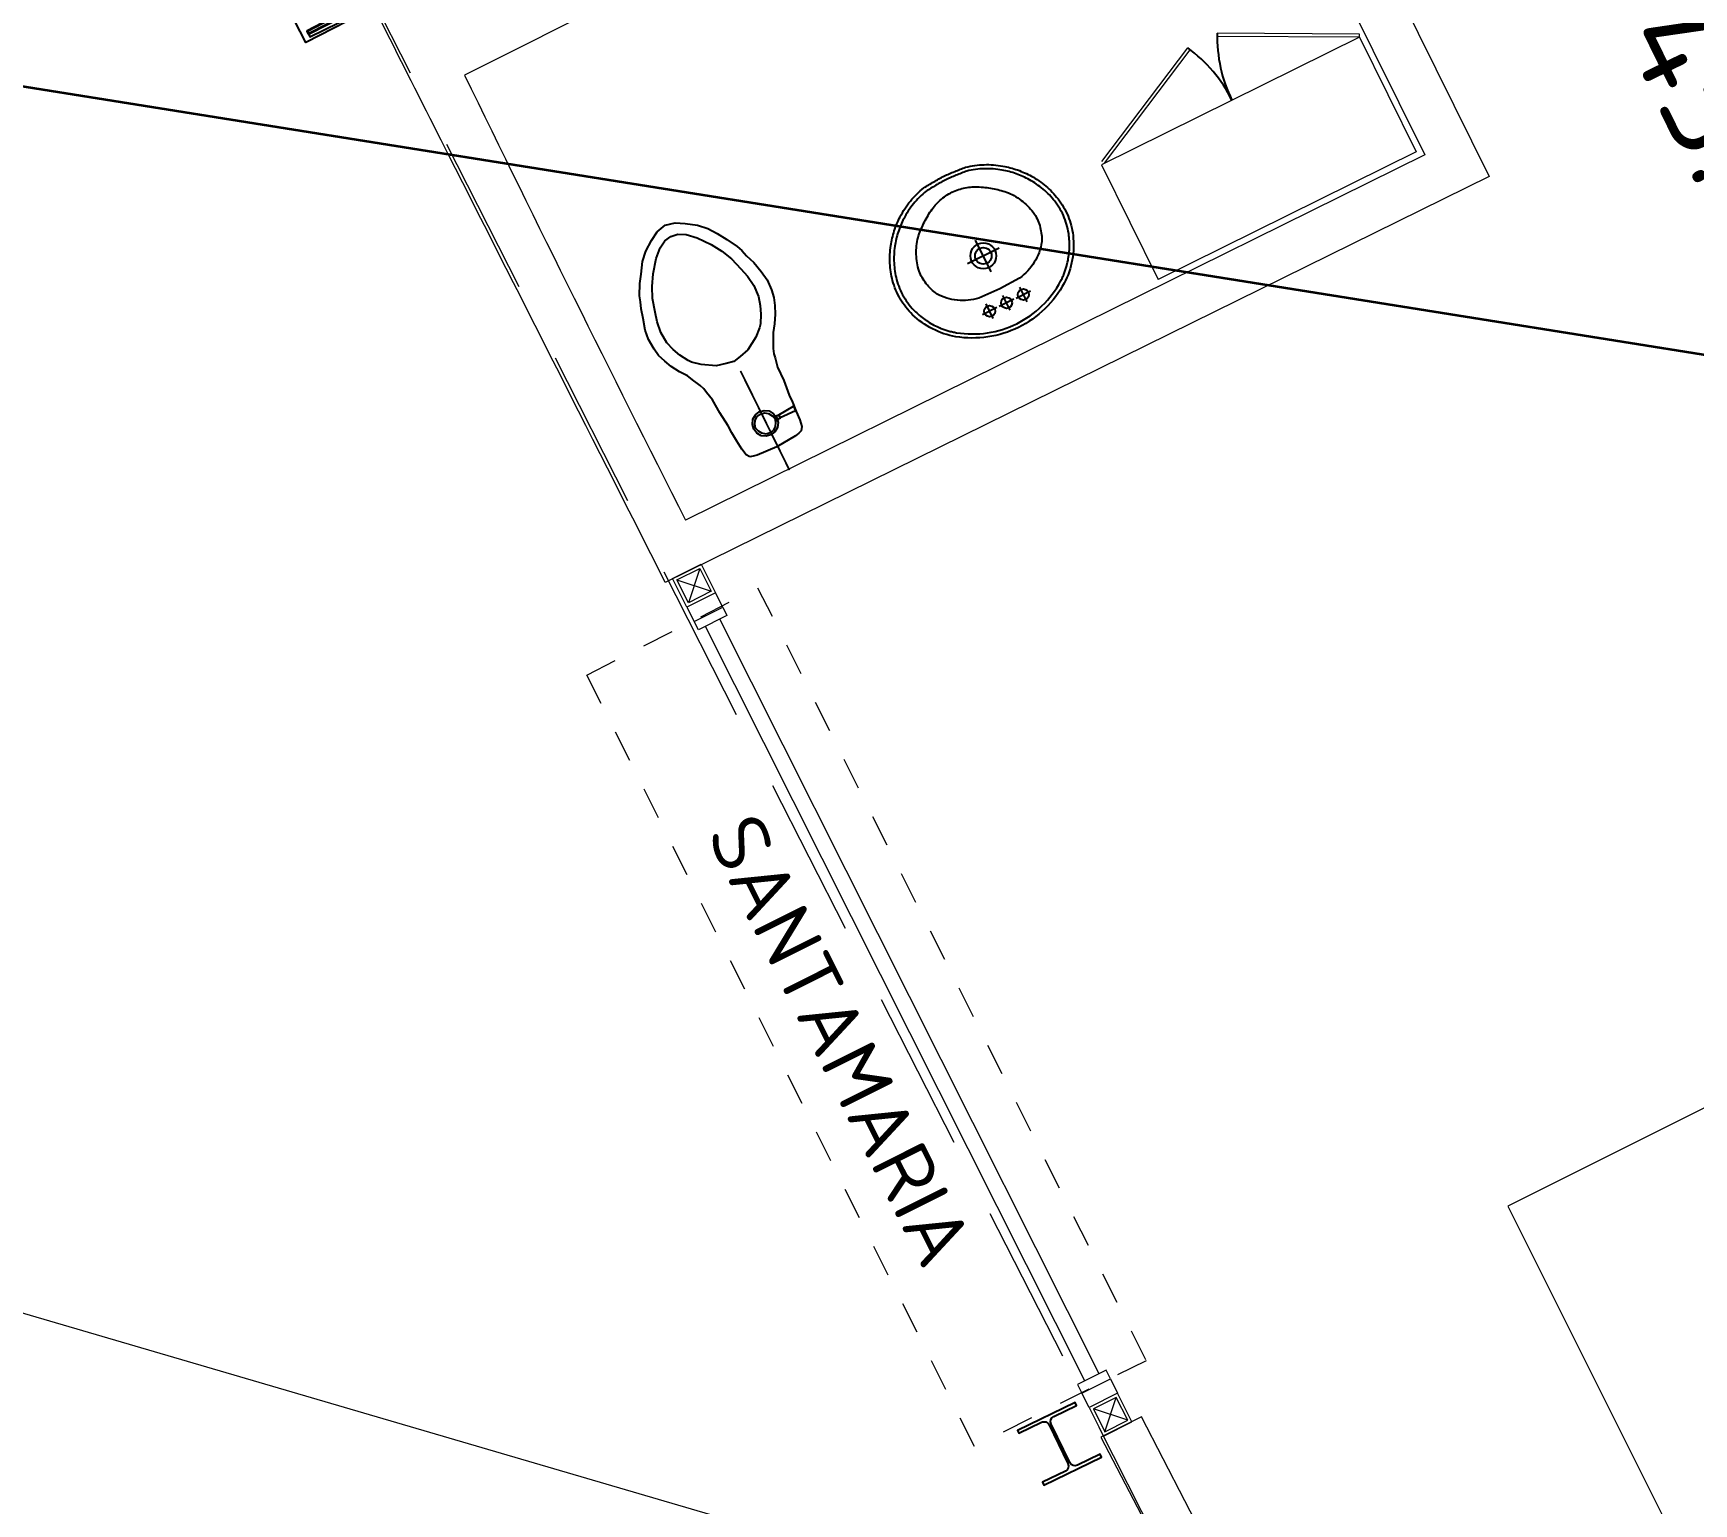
# Model space of a CAD drawing. Header units: metres. Extents: x 2 to 659295185, y -28 to 1124222152.
# Drawn here: x 655476.81 to 655482.01, y 1126245.93 to 1126250.53 of the extents above; entities that cross this region are included whole.
import ezdxf

# ---------------------------------------------------------------- set-up
doc = ezdxf.new("R2010")
doc.units = ezdxf.units.M
doc.header["$MEASUREMENT"] = 0
for name, pattern in [('CCSM_C1_CUERPO NS$0$CONTINUA', [0]), ('CCSM_C1_CUERPO NS$0$DASHED', [0.75, 0.5, -0.25]), ('CCSM_C1_CUERPO NS$0$HIDDEN', [0.375, 0.25, -0.125])]:
    doc.linetypes.add(name, pattern=pattern)
doc.layers.get('0').update_dxf_attribs({"linetype": 'CONTINUOUS'})
for name, color, linetype in [('CCSM_C1_CUERPO NS$0$A-EQUIPOS', 9, 'CONTINUOUS'), ('CCSM_C1_CUERPO NS$0$A-PARED', 2, 'CCSM_C1_CUERPO NS$0$CONTINUA'), ('CCSM_C1_CUERPO NS$0$A-PROYECCIONES', 5, 'CCSM_C1_CUERPO NS$0$DASHED'), ('CCSM_C1_CUERPO NS$0$A-SANITARIOS', 3, 'CONTINUOUS'), ('CCSM_C1_CUERPO NS$0$A-SANTA MARIAS', 161, 'CCSM_C1_CUERPO NS$0$CONTINUA'), ('CCSM_C1_CUERPO NS$0$A-TEXTOS AREAS', 7, 'CONTINUOUS'), ('CCSM_C1_CUERPO NS$0$E-CM', 3, 'CONTINUOUS'), ('CCSM_C1_CUERPO NS$0$TEXT-LOSA', 2, 'CONTINUOUS'), ('CCSM_XREF ESTRUCTURA15$0$E_PLANCHAS S', 67, 'CONTINUOUS'), ('CCSM_XREF ESTRUCTURA15$0$PLANCHAS VERIFICADAS ANDENES  Y AMPLIACION LOCALES H Y N 12-05-2011', 8, 'CONTINUOUS'), ('Parcelas', 140, 'CONTINUOUS')]:
    doc.layers.add(name, color=color, linetype=linetype)
doc.layers.add('CCSM_XREF ESTRUCTURA15$0$E-CS-COLUMNA', color=2, linetype='CONTINUOUS', lineweight=35)
doc.styles.add('CCSM_C1_CUERPO NS$0$ROMANS', font='romans__.ttf')
doc.styles.add('CCSM_C1_CUERPO NS$0$Standard', font='txt_____.ttf')

# ---------------------------------------------------------------- blocks, each defined once
blk = doc.blocks.new('CCSM_C1_CUERPO NS$0$HEA200')
blk.add_lwpolyline([(3.2, 27.5), (3.2, 162, -0.410123), (21, 180), (100, 180), (100, 190), (-100, 190), (-100, 180), (-21, 180, -0.410123), (-3.3, 162), (-3.3, 28, -0.410123), (-21, 10), (-100, 10), (-100, 0), (100, 0), (100, 10), (21, 10, -0.418316), (3.2, 28)], format="xyb")
blk = doc.blocks.new('CCSM_C1_CUERPO NS$0$water-cl')
at = {"linetype": 'CCSM_C1_CUERPO NS$0$HIDDEN'}
for p, q in [((-2.85, 24.95), (-3.68, 24.13)), ((-1.78, 25.69), (-2.85, 24.95)), ((-0.83, 26.23), (-1.78, 25.69)), ((-0.56, 25.01), (-1.32, 24.58)), ((0.24, 26.46), (-0.83, 26.23)), ((0.23, 25.12), (-0.56, 25.01)), ((1.01, 24.99), (0.23, 25.12)), ((1.3, 26.21), (0.24, 26.46)), ((1.76, 24.55), (1.01, 24.99)), ((2.24, 25.65), (1.3, 26.21)), ((3.29, 24.89), (2.24, 25.65)), ((4.11, 24.06), (3.29, 24.89)), ((-4.36, 23.23), (-5, 22.17)), ((-3.68, 24.13), (-4.36, 23.23)), ((-2.23, 23.76), (-3.26, 22.43)), ((-1.32, 24.58), (-2.23, 23.76)), ((2.65, 23.72), (1.76, 24.55)), ((3.67, 22.37), (2.65, 23.72)), ((4.85, 22.91), (4.11, 24.06)), ((-5, 22.17), (-5.64, 21.04)), ((-3.98, 21.3), (-4.54, 20.12)), ((-3.26, 22.43), (-3.98, 21.3)), ((4.36, 21.22), (3.67, 22.37)), ((5.4, 22.08), (4.85, 22.91)), ((6.01, 20.93), (5.4, 22.08)), ((-6.12, 19.7), (-6.49, 18.72)), ((-5.92, 20.41), (-6.12, 19.7)), ((-5.64, 21.04), (-5.92, 20.41)), ((-4.54, 20.12), (-4.95, 18.71)), ((4.9, 20.04), (4.36, 21.22)), ((5.29, 18.61), (4.9, 20.04)), ((6.21, 20.3), (6.01, 20.93)), ((6.48, 19.59), (6.21, 20.3)), ((6.74, 18.6), (6.48, 19.59)), ((-6.49, 18.72), (-6.77, 17.5)), ((-4.95, 18.71), (-5.24, 17.69)), ((5.55, 17.59), (5.29, 18.61)), ((7.09, 17.38), (6.74, 18.6)), ((-6.77, 17.5), (-6.94, 16.44)), ((-6.94, 16.44), (-6.87, 15.26)), ((-5.24, 17.69), (-5.4, 16.51)), ((-5.4, 16.51), (-5.34, 15.25)), ((5.7, 16.41), (5.55, 17.59)), ((5.61, 15.15), (5.7, 16.41)), ((7.23, 16.31), (7.09, 17.38)), ((7.14, 15.13), (7.23, 16.31)), ((-6.87, 15.26), (-6.76, 14.43)), ((-6.76, 14.43), (-6.45, 13.6)), ((-5.34, 15.25), (-5.07, 14.3)), ((-5.07, 14.3), (-4.72, 13.43)), ((4.96, 13.34), (5.32, 14.2)), ((5.32, 14.2), (5.61, 15.15)), ((6.7, 13.48), (7.02, 14.31)), ((7.02, 14.31), (7.14, 15.13)), ((-6.45, 13.6), (-6.11, 12.77)), ((-6.11, 12.77), (-5.56, 11.86)), ((-4.72, 13.43), (-4.22, 12.52)), ((-4.22, 12.52), (-3.95, 12.2)), ((4.16, 12.13), (4.44, 12.44)), ((4.44, 12.44), (4.96, 13.34)), ((5.77, 11.76), (6.33, 12.66)), ((6.33, 12.66), (6.7, 13.48)), ((-5.56, 11.86), (-5.02, 11.11)), ((-5.02, 11.11), (-4.63, 10.32)), ((-3.95, 12.2), (-3.16, 11.49)), ((-3.16, 11.49), (-1.79, 10.65)), ((-1.79, 10.65), (-0.73, 10.36)), ((1.99, 10.61), (3.37, 11.43)), ((3.37, 11.43), (4.16, 12.13)), ((4.82, 10.23), (5.22, 11.02)), ((5.22, 11.02), (5.77, 11.76)), ((-4.63, 10.32), (-4.44, 9.88)), ((-4.44, 9.88), (-4.28, 9.57)), ((-4.28, 9.57), (-4.09, 9.05)), ((-4.09, 9.05), (-4.02, 8.58)), ((-0.73, 10.36), (0.09, 10.2)), ((0.09, 10.2), (0.92, 10.35)), ((0.92, 10.35), (1.99, 10.61)), ((4.17, 8.51), (4.25, 8.98)), ((4.25, 8.98), (4.46, 9.49)), ((4.46, 9.49), (4.62, 9.8)), ((4.62, 9.8), (4.82, 10.23)), ((-4.02, 8.58), (-3.83, 7.59)), ((-3.83, 7.59), (-3.77, 6.02)), ((3.87, 5.95), (3.97, 7.52)), ((3.97, 7.52), (4.17, 8.51)), ((-3.77, 6.02), (-3.62, 4.36)), ((3.7, 4.3), (3.87, 5.95)), ((-3.62, 4.36), (-3.59, 3.54)), ((-0.95, 3.79), (-1.23, 3.32)), ((-0.95, 3.79), (-1.23, 3.32)), ((-0.76, 3.59), (-0.99, 3.2)), ((-0.76, 3.59), (-0.99, 3.2)), ((-0.48, 4.06), (-0.95, 3.79)), ((-0.48, 4.06), (-0.95, 3.79)), ((-0.4, 3.82), (-0.76, 3.59)), ((-0.4, 3.82), (-0.76, 3.59)), ((0.04, 4.17), (-0.48, 4.06)), ((0.04, 4.17), (-0.48, 4.06)), ((0.03, 3.9), (-0.4, 3.82)), ((0.03, 3.9), (-0.4, 3.82)), ((0.47, 3.81), (0.03, 3.9)), ((0.47, 3.81), (0.03, 3.9)), ((0.55, 4.05), (0.04, 4.17)), ((0.55, 4.05), (0.04, 4.17)), ((0.82, 3.58), (0.47, 3.81)), ((0.82, 3.58), (0.47, 3.81)), ((1.02, 3.77), (0.55, 4.05)), ((1.02, 3.77), (0.55, 4.05)), ((1.05, 3.18), (0.82, 3.58)), ((1.05, 3.18), (0.82, 3.58)), ((1.29, 3.3), (1.02, 3.77)), ((1.29, 3.3), (1.02, 3.77)), ((3.65, 3.47), (3.7, 4.3)), ((-3.59, 3.54), (-3.52, 2.47)), ((-3.52, 2.47), (-3.45, 1.49)), ((-1.67, 2.97), (-3.48, 3.1)), ((-3.48, 3.1), (-3.48, 2.55)), ((-3.48, 2.55), (-1.67, 2.61)), ((-1.67, 2.61), (-1.67, 2.97)), ((-1.39, 2.97), (-1.67, 2.97)), ((-1.67, 2.97), (-1.67, 2.57)), ((-1.67, 2.57), (-1.39, 2.57)), ((-1.39, 2.57), (-1.39, 2.97)), ((-1.35, 3.08), (-1.36, 2.45)), ((-1.36, 2.45), (-1.16, 2.45)), ((-1.23, 3.32), (-1.35, 2.81)), ((-1.23, 3.32), (-1.35, 2.81)), ((-1.15, 3.08), (-1.35, 3.08)), ((-1.35, 2.81), (-1.24, 2.26)), ((-1.35, 2.81), (-1.24, 2.26)), ((-1.24, 2.26), (-0.97, 1.82)), ((-1.24, 2.26), (-0.97, 1.82)), ((-1.16, 2.45), (-1.15, 3.08)), ((-0.99, 3.2), (-1.12, 2.81)), ((-0.99, 3.2), (-1.12, 2.81)), ((-1.12, 2.81), (-1, 2.37)), ((-1.12, 2.81), (-1, 2.37)), ((-1, 2.37), (-0.77, 2.01)), ((-1, 2.37), (-0.77, 2.01)), ((-0.97, 1.82), (-0.5, 1.54)), ((-0.97, 1.82), (-0.5, 1.54)), ((-0.77, 2.01), (-0.42, 1.74)), ((-0.77, 2.01), (-0.42, 1.74)), ((0.45, 1.73), (0.81, 2)), ((0.45, 1.73), (0.81, 2)), ((0.53, 1.53), (1, 1.8)), ((0.53, 1.53), (1, 1.8)), ((0.81, 2), (1.04, 2.35)), ((0.81, 2), (1.04, 2.35)), ((1, 1.8), (1.28, 2.23)), ((1, 1.8), (1.28, 2.23)), ((1.04, 2.35), (1.17, 2.78)), ((1.04, 2.35), (1.17, 2.78)), ((1.17, 2.78), (1.05, 3.18)), ((1.17, 2.78), (1.05, 3.18)), ((1.28, 2.23), (1.4, 2.78)), ((1.28, 2.23), (1.4, 2.78)), ((1.4, 2.78), (1.29, 3.3)), ((1.4, 2.78), (1.29, 3.3)), ((3.48, 1.43), (3.57, 2.41)), ((3.57, 2.41), (3.65, 3.47)), ((-3.45, 1.49), (-3.34, 0.74)), ((-3.34, 0.74), (-3.07, 0.38)), ((-3.07, 0.38), (-2.71, 0.26)), ((-2.71, 0.26), (-2.28, 0.18)), ((-2.28, 0.18), (0, 0)), ((-0.5, 1.54), (0.01, 1.42)), ((-0.5, 1.54), (0.01, 1.42)), ((-0.42, 1.74), (0.01, 1.65)), ((-0.42, 1.74), (0.01, 1.65)), ((0, 0), (2.28, 0.14)), ((0.01, 1.65), (0.45, 1.73)), ((0.01, 1.65), (0.45, 1.73)), ((0.01, 1.42), (0.53, 1.53)), ((0.01, 1.42), (0.53, 1.53)), ((2.28, 0.14), (2.72, 0.21)), ((2.72, 0.21), (3.07, 0.33)), ((3.07, 0.33), (3.35, 0.68)), ((3.35, 0.68), (3.48, 1.43))]:
    blk.add_line(p, q, dxfattribs=at)
at = {"linetype": 'CCSM_C1_CUERPO NS$0$HIDDEN', "const_width": 0.2}
blk.add_lwpolyline([(-0.09, -2.83), (-0.09, 8.98)], dxfattribs=at)
blk = doc.blocks.new('CCSM_C1_CUERPO NS$0$lavamanos')
at = {"linetype": 'Continuous'}
for p, q in [((-1.14567, -2.91338), (-2.87008, -2.91338)), ((-2.00787, -2.04724), (-2.00787, -3.77559)), ((-0.8622, -2.91338), (0.8622, -2.91338)), ((0, -2.04724), (0, -3.77559)), ((1.14567, -2.91338), (2.87008, -2.91338)), ((2.00787, -2.04724), (2.00787, -3.77559)), ((0, -6.61811), (0, -10.38976)), ((-1.88583, -8.50393), (1.88583, -8.50393))]:
    blk.add_line(p, q, dxfattribs=at)
for points in [[(0, -17.99212), (-0.15602, -17.98496), (-0.31178, -17.97732), (-0.46676, -17.96923), (-0.62247, -17.96061), (-0.7774, -17.95154), (-0.93305, -17.94193), (-1.08792, -17.93189), (-1.24321, -17.92132), (-1.24409, -17.92126), (-1.40018, -17.91107), (-1.55581, -17.90029), (-1.7108, -17.88895), (-1.86635, -17.87695), (-2.02185, -17.86434), (-2.17729, -17.85112), (-2.33209, -17.83734), (-2.48664, -17.82298), (-2.48819, -17.82283), (-2.7321, -17.76466), (-2.9741, -17.70033), (-3.21422, -17.62983), (-3.4526, -17.55314), (-3.68878, -17.47039), (-3.92289, -17.38154), (-4.15451, -17.28676), (-4.3831, -17.18628), (-4.38583, -17.18504), (-4.61263, -17.07783), (-4.836, -16.96507), (-5.05637, -16.84657), (-5.2736, -16.7224), (-5.48754, -16.59265), (-5.69793, -16.45748), (-5.90487, -16.31683), (-6.10726, -16.17149), (-6.11024, -16.16929), (-6.27287, -16.04616), (-6.43208, -15.92036), (-6.58866, -15.7913), (-6.74256, -15.65905), (-6.8937, -15.52366), (-7.04202, -15.38519), (-7.18756, -15.24358), (-7.32904, -15.10015), (-7.33071, -15.09842), (-7.47169, -14.95052), (-7.6088, -14.80093), (-7.74293, -14.64866), (-7.87401, -14.49376), (-8.00211, -14.33619), (-8.12696, -14.17623), (-8.24863, -14.01384), (-8.36614, -13.85039), (-8.36797, -13.84777), (-8.50025, -13.65325), (-8.62668, -13.45667), (-8.74803, -13.25691), (-8.86431, -13.054), (-8.9753, -12.8483), (-9.08105, -12.6397), (-9.18137, -12.42859), (-9.27559, -12.21653), (-9.36657, -11.99892), (-9.45134, -11.78056), (-9.53044, -11.56007), (-9.6038, -11.33761), (-9.67138, -11.11333), (-9.73313, -10.88737), (-9.78902, -10.6599), (-9.83858, -10.43307), (-9.88817, -10.16833), (-9.9285, -9.90369), (-9.95981, -9.63782), (-9.98205, -9.37117), (-9.99523, -9.10379), (-9.99931, -8.83997), (-9.99443, -8.57243), (-9.98031, -8.30315), (-9.98012, -8.30043), (-9.95723, -8.03641), (-9.92507, -7.77125), (-9.88387, -7.50746), (-9.83362, -7.24512), (-9.77443, -6.98478), (-9.70635, -6.72662), (-9.62943, -6.47083), (-9.54331, -6.21653), (-9.54108, -6.21034), (-9.42519, -5.90571), (-9.29761, -5.60409), (-9.15896, -5.30725), (-9.0095, -5.0157), (-8.84949, -4.72997), (-8.67901, -4.45019), (-8.49844, -4.17699), (-8.30709, -3.90944), (-8.10673, -3.65144), (-7.896, -3.39996), (-7.67614, -3.15661), (-7.44739, -2.92165), (-7.21002, -2.69534), (-6.96428, -2.47795), (-6.71071, -2.26995), (-6.44882, -2.07086), (-6.4474, -2.06985), (-6.09342, -1.8285), (-5.72945, -1.60035), (-5.35697, -1.38637), (-4.97653, -1.1869), (-4.58869, -1.00223), (-4.19402, -0.83262), (-3.79311, -0.67834), (-3.38583, -0.53937), (-3.38148, -0.53797), (-2.97062, -0.41452), (-2.55462, -0.30671), (-2.1348, -0.21491), (-1.71177, -0.13925), (-1.28615, -0.07986), (-0.85858, -0.03682), (-0.42966, -0.01018), (0, 0), (0.42963, -0.01033), (0.85867, -0.03702), (1.28621, -0.08015), (1.71194, -0.13969), (2.13491, -0.21549), (2.55482, -0.30751), (2.97072, -0.41554), (3.38189, -0.53937), (3.78887, -0.67819), (4.18996, -0.83242), (4.58469, -1.00185), (4.97278, -1.18636), (5.35351, -1.38562), (5.72617, -1.59924), (6.0905, -1.82709), (6.44479, -2.068), (6.44882, -2.07086), (6.45017, -2.07185), (6.71159, -2.27052), (6.96469, -2.47832), (7.20981, -2.69548), (7.4466, -2.9217), (7.67469, -3.15662), (7.89383, -3.39998), (8.10359, -3.65128), (8.30315, -3.90944), (8.49534, -4.17689), (8.67685, -4.45036), (8.84803, -4.73025), (9.00872, -5.01629), (9.1587, -5.30809), (9.29776, -5.60525), (9.42572, -5.90736), (9.54188, -6.21255), (9.54331, -6.21653), (9.62943, -6.47084), (9.70633, -6.72652), (9.77441, -6.98469), (9.83361, -7.24504), (9.88386, -7.50739), (9.92507, -7.77118), (9.95722, -8.03623), (9.98013, -8.30043), (9.98032, -8.30315), (9.99443, -8.57236), (9.99931, -8.84003), (9.99523, -9.10374), (9.98205, -9.37112), (9.95979, -9.63791), (9.92848, -9.90378), (9.88817, -10.16832), (9.83858, -10.43307), (9.83797, -10.43598), (9.78765, -10.66236), (9.73129, -10.88918), (9.66927, -11.11468), (9.60166, -11.33855), (9.52854, -11.56054), (9.44988, -11.78078), (9.36576, -11.999), (9.27559, -12.21653), (9.18048, -12.42865), (9.07944, -12.63991), (8.97322, -12.84862), (8.86195, -13.05451), (8.74556, -13.25773), (8.6242, -13.45801), (8.49793, -13.65523), (8.36614, -13.85039), (8.24854, -14.01397), (8.12687, -14.17636), (8.00201, -14.33631), (7.87401, -14.49376), (7.74293, -14.64866), (7.6087, -14.80104), (7.47159, -14.95063), (7.33071, -15.09842), (7.18852, -15.24243), (7.04257, -15.38427), (6.89358, -15.52312), (6.74182, -15.65872), (6.58715, -15.79121), (6.42973, -15.92042), (6.26975, -16.04622), (6.1063, -16.16929), (5.90409, -16.31515), (5.69734, -16.45615), (5.48694, -16.59165), (5.27292, -16.72162), (5.05566, -16.84583), (4.83521, -16.96427), (4.61158, -17.07691), (4.38467, -17.18378), (4.38189, -17.18504), (4.15347, -17.28579), (3.92197, -17.38088), (3.68808, -17.46994), (3.4521, -17.55286), (3.2139, -17.62968), (2.9738, -17.7003), (2.73195, -17.76467), (2.48819, -17.82283), (2.48664, -17.82298), (2.33209, -17.83734), (2.17669, -17.85117), (2.02124, -17.86439), (1.86635, -17.87695), (1.7108, -17.88895), (1.55521, -17.90034), (1.39957, -17.91111), (1.24409, -17.92126), (1.24321, -17.92132), (1.08792, -17.93189), (0.9323, -17.94198), (0.7774, -17.95154), (0.62172, -17.96065), (0.46676, -17.96923), (0.31102, -17.97736), (0.15602, -17.98496), (0, -17.99212)], [(0, -16.06299), (-0.18792, -16.0599), (-0.37554, -16.05066), (-0.56285, -16.03525), (-0.74947, -16.01371), (-0.93536, -15.98605), (-1.12025, -15.95229), (-1.30384, -15.91251), (-1.4859, -15.86675), (-1.48819, -15.86614), (-1.49138, -15.86528), (-1.672, -15.81354), (-1.8507, -15.75596), (-2.02734, -15.69259), (-2.20181, -15.62348), (-2.374, -15.54866), (-2.54358, -15.46828), (-2.71043, -15.3824), (-2.87402, -15.29133), (-3.04605, -15.19008), (-3.21542, -15.08647), (-3.38315, -14.9799), (-3.5489, -14.8706), (-3.71277, -14.7585), (-3.87486, -14.64352), (-4.03483, -14.52591), (-4.19175, -14.40641), (-4.19291, -14.40551), (-4.34937, -14.28142), (-4.50255, -14.1558), (-4.65382, -14.02758), (-4.80284, -13.89704), (-4.94986, -13.76398), (-5.09456, -13.62867), (-5.23718, -13.49089), (-5.37629, -13.35207), (-5.37795, -13.35039), (-5.37876, -13.34942), (-5.52197, -13.17233), (-5.65854, -12.99125), (-5.78892, -12.80566), (-5.91297, -12.61578), (-6.03053, -12.42182), (-6.14144, -12.2241), (-6.24566, -12.02265), (-6.34252, -11.81889), (-6.34294, -11.81798), (-6.4347, -11.60908), (-6.51887, -11.39832), (-6.59586, -11.18484), (-6.66561, -10.96878), (-6.72798, -10.75058), (-6.78293, -10.5304), (-6.83039, -10.30848), (-6.87008, -10.08661), (-6.87037, -10.08329), (-6.88356, -9.88894), (-6.88978, -9.69559), (-6.88918, -9.50479), (-6.88176, -9.31148), (-6.86748, -9.11856), (-6.84635, -8.92626), (-6.81842, -8.73484), (-6.78346, -8.5433), (-6.78313, -8.54172), (-6.74096, -8.35347), (-6.69168, -8.16565), (-6.63561, -7.97975), (-6.57283, -7.796), (-6.50342, -7.61466), (-6.42746, -7.43595), (-6.34506, -7.26013), (-6.25591, -7.08661), (-6.08348, -6.85262), (-5.89907, -6.62679), (-5.70371, -6.41048), (-5.49777, -6.20413), (-5.28179, -6.00827), (-5.05633, -5.82341), (-4.82195, -5.65), (-4.57874, -5.48819), (-4.32876, -5.34015), (-4.07122, -5.20434), (-3.80737, -5.08145), (-3.53769, -4.97171), (-3.26299, -4.87546), (-2.9838, -4.79287), (-2.70086, -4.72417), (-2.41481, -4.66952), (-2.41339, -4.66929), (0, -4.56693), (2.41339, -4.66929), (2.41481, -4.66952), (2.70086, -4.72417), (2.98371, -4.79285), (3.26291, -4.87543), (3.5376, -4.97168), (3.80729, -5.08142), (4.07114, -5.2043), (4.32869, -5.34011), (4.57874, -5.48819), (4.82187, -5.64995), (5.05626, -5.82335), (5.28173, -6.00821), (5.49771, -6.20407), (5.70365, -6.41042), (5.89907, -6.62679), (6.08348, -6.85262), (6.25591, -7.08661), (6.34414, -7.2601), (6.42574, -7.43587), (6.50097, -7.61437), (6.5698, -7.79552), (6.63207, -7.97894), (6.68777, -8.16455), (6.73678, -8.35195), (6.77883, -8.5399), (6.77953, -8.5433), (6.81538, -8.73475), (6.84411, -8.92617), (6.8659, -9.11858), (6.88074, -9.31165), (6.88859, -9.50514), (6.88948, -9.69608), (6.88343, -9.88963), (6.8703, -10.08407), (6.87008, -10.08661), (6.83037, -10.30858), (6.7829, -10.5305), (6.72795, -10.75068), (6.66558, -10.96888), (6.59586, -11.18484), (6.51887, -11.39832), (6.4347, -11.60908), (6.34294, -11.81798), (6.34252, -11.81889), (6.24562, -12.02262), (6.14129, -12.22398), (6.03014, -12.42165), (5.91231, -12.61541), (5.78792, -12.80504), (5.65714, -12.9903), (5.52016, -13.17091), (5.37646, -13.34749), (5.37402, -13.35039), (5.23533, -13.48965), (5.09309, -13.6277), (4.94864, -13.76317), (4.8019, -13.89615), (4.65278, -14.02673), (4.50159, -14.15462), (4.34823, -14.27992), (4.19174, -14.40337), (4.18898, -14.40551), (4.03258, -14.52531), (3.87308, -14.64318), (3.71169, -14.75815), (3.54833, -14.87031), (3.38305, -14.97961), (3.2159, -15.08603), (3.04692, -15.18953), (2.87543, -15.29051), (2.87402, -15.29133), (2.87064, -15.29327), (2.7069, -15.38393), (2.53994, -15.46947), (2.37031, -15.54958), (2.19818, -15.62419), (2.02374, -15.69321), (1.84717, -15.75658), (1.66865, -15.81423), (1.48819, -15.86614), (1.4859, -15.86675), (1.30384, -15.91251), (1.12016, -15.95231), (0.93536, -15.98605), (0.74947, -16.01371), (0.56285, -16.03525), (0.37554, -16.05066), (0.18792, -16.0599), (0, -16.06299)]]:
    blk.add_lwpolyline(points, close=True, dxfattribs=at)
blk.add_lwpolyline([(0, -0.43307), (-0.0032, -0.43309), (-0.41557, -0.44293), (-0.82705, -0.4685), (-1.23741, -0.50981), (-1.64573, -0.56674), (-2.05158, -0.63924), (-2.45453, -0.72723), (-2.85365, -0.83052), (-3.24803, -0.94881), (-3.63967, -1.08338), (-4.02553, -1.23249), (-4.40547, -1.39606), (-4.77897, -1.57387), (-5.14533, -1.76558), (-5.50434, -1.97107), (-5.85533, -2.18998), (-6.19685, -2.42126), (-6.19827, -2.42231), (-6.2887, -2.49008), (-6.37749, -2.55848), (-6.46537, -2.62804), (-6.55222, -2.69867), (-6.63824, -2.77053), (-6.7233, -2.84351), (-6.80739, -2.91761), (-6.88976, -2.99212), (-6.97274, -3.06918), (-7.0539, -3.14641), (-7.13418, -3.22475), (-7.21345, -3.30404), (-7.29177, -3.38434), (-7.36908, -3.46561), (-7.44528, -3.54774), (-7.51968, -3.62992), (-7.52139, -3.63182), (-7.52994, -3.6414), (-7.53828, -3.65087), (-7.54653, -3.66038), (-7.55471, -3.66995), (-7.56284, -3.6796), (-7.57088, -3.68929), (-7.57885, -3.69904), (-7.58661, -3.70866), (-7.59313, -3.71598), (-7.60096, -3.72476), (-7.60895, -3.73372), (-7.61679, -3.74249), (-7.62464, -3.75126), (-7.63265, -3.7602), (-7.64051, -3.76896), (-7.64982, -3.77933), (-7.65354, -3.78346), (-7.77251, -3.92911), (-7.88765, -4.07645), (-7.9995, -4.22614), (-8.10806, -4.37823), (-8.2133, -4.53265), (-8.31516, -4.68931), (-8.4136, -4.84814), (-8.50787, -5.00787), (-8.50846, -5.00889), (-8.60047, -5.17295), (-8.6881, -5.33775), (-8.77195, -5.50437), (-8.85211, -5.67293), (-8.92848, -5.84325), (-9.00102, -6.01523), (-9.06964, -6.18868), (-9.13386, -6.3622), (-9.21541, -6.60277), (-9.2883, -6.84446), (-9.35302, -7.08859), (-9.40945, -7.33476), (-9.45752, -7.5827), (-9.49718, -7.83201), (-9.52841, -8.08263), (-9.55101, -8.3323), (-9.55118, -8.33464), (-9.56448, -8.58891), (-9.56894, -8.84181), (-9.56479, -9.09102), (-9.55192, -9.34362), (-9.53034, -9.59552), (-9.50007, -9.84664), (-9.46116, -10.09645), (-9.41339, -10.34645), (-9.36597, -10.56168), (-9.31264, -10.77768), (-9.25391, -10.99213), (-9.18973, -11.20515), (-9.12019, -11.41649), (-9.04537, -11.62587), (-8.96522, -11.83341), (-8.87925, -12.04028), (-8.87795, -12.0433), (-8.78772, -12.24568), (-8.69175, -12.44739), (-8.59074, -12.64662), (-8.48477, -12.84325), (-8.37396, -13.03704), (-8.25824, -13.2281), (-8.13777, -13.4162), (-8.01181, -13.60236), (-7.8991, -13.75924), (-7.78256, -13.91489), (-7.66288, -14.06833), (-7.54019, -14.21938), (-7.41464, -14.36786), (-7.28609, -14.51395), (-7.15468, -14.65748), (-7.01968, -14.79921), (-7.01804, -14.8009), (-6.88233, -14.93771), (-6.74301, -15.07248), (-6.60095, -15.20433), (-6.45608, -15.33332), (-6.30869, -15.4592), (-6.15872, -15.582), (-6.00614, -15.70177), (-5.85039, -15.81889), (-5.65802, -15.95721), (-5.46155, -16.09113), (-5.26164, -16.22013), (-5.05866, -16.34397), (-4.8525, -16.46272), (-4.64353, -16.57616), (-4.43164, -16.68435), (-4.21654, -16.7874), (-4.00016, -16.88334), (-3.7808, -16.97381), (-3.55914, -17.05851), (-3.33535, -17.13737), (-3.10943, -17.21039), (-2.88181, -17.27743), (-2.65252, -17.33848), (-2.42126, -17.3937), (-2.4164, -17.39414), (-2.26792, -17.40746), (-2.11711, -17.42063), (-1.96627, -17.43345), (-1.81637, -17.44583), (-1.66547, -17.45794), (-1.51454, -17.46969), (-1.36456, -17.48101), (-1.2126, -17.49212), (-1.21195, -17.49216), (-1.06192, -17.50172), (-0.91055, -17.51099), (-0.75821, -17.51996), (-0.60681, -17.5285), (-0.45538, -17.53668), (-0.30393, -17.54449), (-0.15246, -17.55193), (0, -17.55905), (0.00328, -17.5589), (0.15446, -17.55184), (0.30468, -17.54445), (0.45581, -17.53664), (0.60599, -17.52851), (0.75707, -17.51995), (0.90721, -17.51107), (1.05825, -17.50176), (1.20866, -17.49212), (1.36029, -17.48111), (1.51241, -17.46969), (1.66354, -17.45797), (1.8156, -17.44581), (1.96667, -17.43337), (2.11867, -17.42047), (2.26968, -17.4073), (2.42031, -17.39379), (2.42126, -17.3937), (2.65238, -17.33852), (2.88181, -17.27743), (3.10943, -17.21039), (3.33521, -17.13742), (3.55901, -17.05856), (3.7808, -16.97381), (4.00016, -16.88334), (4.21654, -16.7874), (4.43164, -16.68435), (4.6434, -16.57622), (4.8525, -16.46272), (5.05854, -16.34404), (5.26164, -16.22013), (5.46143, -16.09121), (5.65802, -15.95721), (5.85039, -15.81889), (6.00615, -15.70175), (6.15862, -15.58207), (6.30859, -15.45926), (6.4561, -15.33329), (6.60087, -15.20439), (6.74295, -15.07252), (6.88238, -14.93765), (7.01804, -14.8009), (7.01969, -14.79921), (7.02105, -14.79782), (7.15567, -14.65643), (7.28652, -14.5133), (7.41453, -14.36744), (7.53947, -14.21913), (7.66147, -14.06821), (7.78039, -13.91485), (7.89609, -13.75922), (8.00787, -13.60236), (8.0096, -13.59989), (8.13606, -13.41435), (8.25698, -13.22677), (8.37307, -13.03615), (8.48432, -12.84251), (8.59052, -12.64621), (8.69167, -12.44726), (8.78775, -12.24567), (8.87795, -12.0433), (8.87925, -12.04028), (8.96517, -11.83354), (9.04532, -11.62599), (9.12019, -11.41649), (9.18969, -11.20528), (9.25387, -10.99226), (9.31264, -10.77768), (9.36594, -10.56181), (9.41339, -10.34645), (9.46031, -10.09655), (9.49841, -9.84683), (9.528, -9.59584), (9.54903, -9.34411), (9.56147, -9.0917), (9.56532, -8.84263), (9.56069, -8.59006), (9.54733, -8.33598), (9.54724, -8.33464), (9.5471, -8.33258), (9.52539, -8.08282), (9.49496, -7.83221), (9.45595, -7.58269), (9.40843, -7.33476), (9.35241, -7.08849), (9.28802, -6.8444), (9.2153, -6.60265), (9.13386, -6.3622), (9.06964, -6.18868), (9.00097, -6.01512), (8.92843, -5.84313), (8.85211, -5.67293), (8.77195, -5.50437), (8.68804, -5.33764), (8.60041, -5.17283), (8.50846, -5.00889), (8.50787, -5.00787), (8.41351, -4.84809), (8.31492, -4.68927), (8.21283, -4.53269), (8.10729, -4.37842), (7.99834, -4.22653), (7.88605, -4.07709), (7.77047, -3.93019), (7.6509, -3.785), (7.64961, -3.78346), (7.64773, -3.78111), (7.64044, -3.77207), (7.63296, -3.7629), (7.6254, -3.75376), (7.6178, -3.74469), (7.61012, -3.73564), (7.60241, -3.72667), (7.59461, -3.71773), (7.58661, -3.70866), (7.5849, -3.70676), (7.57635, -3.69719), (7.56803, -3.68774), (7.55976, -3.6782), (7.55157, -3.66863), (7.54346, -3.65899), (7.53542, -3.6493), (7.52744, -3.63955), (7.51969, -3.62992), (7.44528, -3.54773), (7.36897, -3.46549), (7.29174, -3.38431), (7.21341, -3.30399), (7.13412, -3.22469), (7.05392, -3.14644), (6.97266, -3.06909), (6.88976, -2.99212), (6.8073, -2.91758), (6.7232, -2.84362), (6.63798, -2.77074), (6.55187, -2.69913), (6.46467, -2.62864), (6.3766, -2.55945), (6.28759, -2.49147), (6.19691, -2.42419), (6.19291, -2.42126), (5.85224, -2.18986), (5.50224, -1.97105), (5.1442, -1.76567), (4.77877, -1.5741), (4.40618, -1.39645), (4.02713, -1.23307), (3.64214, -1.08419), (3.25136, -0.94988), (3.24803, -0.94881), (2.85263, -0.8305), (2.45261, -0.72723), (2.04878, -0.63926), (1.64205, -0.56678), (1.2327, -0.50984), (0.82163, -0.46856), (0.40913, -0.44298), (-0.00394, -0.43307)], dxfattribs=at)
for centre, radius in [((-2.00787, -2.91338), 0.59055), ((0, -2.91338), 0.59055), ((2.00787, -2.91338), 0.59056), ((0, -8.50393), 1.37795), ((0, -8.50393), 0.88583)]:
    blk.add_circle(centre, radius, dxfattribs=at)
blk = doc.blocks.new('CCSM_XREF ESTRUCTURA15$0$A$C56CE3517')
at = {"layer": 'CCSM_XREF ESTRUCTURA15$0$E-CS-COLUMNA'}
blk.add_lwpolyline([(-0.1625, -0.1033), (-0.028, -0.1033, -0.410123), (-0.01, -0.121), (-0.01, -0.2), (0, -0.2), (0, 0), (-0.01, 0), (-0.01, -0.079, -0.410123), (-0.028, -0.0968), (-0.162, -0.0968, -0.410123), (-0.18, -0.079), (-0.18, 0), (-0.19, 0), (-0.19, -0.2), (-0.18, -0.2), (-0.18, -0.121, -0.418316), (-0.162, -0.1033)], format="xyb", dxfattribs=at)
at = {"layer": 'CCSM_XREF ESTRUCTURA15$0$E_PLANCHAS S'}
blk.add_lwpolyline([(-0.21, 0.02), (0.02, 0.02), (0.02, -0.22), (-0.21, -0.22)], close=True, dxfattribs=at)

msp = doc.modelspace()

# ---------------------------------------------------------------- linework, layer by layer
at = {"color": 8, "linetype": 'Continuous'}
msp.add_line((655480.5623, 1126250.3211), (655480.5579, 1126250.33), dxfattribs=at)
msp.add_line((655480.5623, 1126250.3211), (655480.5579, 1126250.33), dxfattribs=at)
for centre, start, end in [((655480.1634, 1126250.124), 26.2923, 54.1532), ((655480.1634, 1126250.124), 26.2923, 54.1532), ((655480.9613, 1126250.5182), 178.4313, 206.2923), ((655480.9613, 1126250.5182), 178.4313, 206.2923)]:
    msp.add_arc(centre, 0.445, start, end, dxfattribs=at)
at = {"layer": 'CCSM_C1_CUERPO NS$0$A-EQUIPOS', "lineweight": 5}
msp.add_lwpolyline([(655481.9619, 1126245.7904), (655485.1818, 1126247.4004), (655484.6451, 1126248.4737), (655481.4252, 1126246.8637)], close=True, dxfattribs=at)
at = {"layer": 'CCSM_C1_CUERPO NS$0$A-PARED', "lineweight": 5}
for p, q in [((655480.6132, 1126251.6064), (655481.3662, 1126250.0825)), ((655480.6132, 1126251.6064), (655481.3662, 1126250.0825)), ((655480.4787, 1126251.5401), (655481.1652, 1126250.1505)), ((655480.4787, 1126251.5401), (655481.1652, 1126250.1505)), ((655479.5769, 1126251.1079), (655478.1629, 1126250.3999)), ((655480.9613, 1126250.5182), (655480.9613, 1126250.5282)), ((655481.1652, 1126250.1505), (655478.854, 1126249.0086)), ((655481.1652, 1126250.1505), (655478.854, 1126249.0086)), ((655481.3662, 1126250.0825), (655478.7907, 1126248.814)), ((655481.3662, 1126250.0825), (655478.7907, 1126248.814))]:
    msp.add_line(p, q, dxfattribs=at)
at = {"layer": 'CCSM_C1_CUERPO NS$0$A-PARED', "color": 8, "lineweight": 5}
for p, q in [((655480.9613, 1126250.5182), (655480.1544, 1126250.1195)), ((655480.1554, 1126250.13), (655480.424, 1126250.4848)), ((655480.432, 1126250.4787), (655480.424, 1126250.4848)), ((655480.9613, 1126250.5282), (655480.5163, 1126250.5304)), ((655480.5163, 1126250.5204), (655480.5163, 1126250.5304)), ((655480.9613, 1126250.5182), (655480.5163, 1126250.5204)), ((655480.9613, 1126250.5182), (655481.1385, 1126250.1596)), ((655480.1634, 1126250.124), (655480.432, 1126250.4787)), ((655481.1385, 1126250.1596), (655480.3316, 1126249.7609)), ((655480.1544, 1126250.1195), (655480.3316, 1126249.7609))]:
    msp.add_line(p, q, dxfattribs=at)
at = {"layer": 'CCSM_C1_CUERPO NS$0$A-PARED', "lineweight": 5, "ltscale": 0.5}
msp.add_lwpolyline([(655480.1521, 1126246.1413), (655480.6317, 1126245.2229), (655480.7541, 1126245.2862), (655480.2796, 1126246.2051)], close=True, dxfattribs=at)
msp.add_lwpolyline([(655480.1521, 1126246.1413), (655480.6317, 1126245.2229), (655480.7541, 1126245.2862), (655480.2796, 1126246.2051)], close=True, dxfattribs=at)
at = {"layer": 'CCSM_C1_CUERPO NS$0$A-PARED', "lineweight": 5}
for centre, radius, start, end in [((656052.579, 1126541.4085), 644.0826, 206.8007975, 206.8762634), ((655955.3418, 1126488.3842), 545.8299, 205.811604, 208.971189), ((655564.8635, 1126292.5944), 96.4228, 205.950743, 206.873863), ((655564.8635, 1126292.5944), 96.4228, 205.950743, 206.873863), ((654194.2956, 1125598.5326), 1439.7199, 26.8510174, 26.9146988), ((654194.2956, 1125598.5326), 1439.7199, 26.8510174, 26.9146988)]:
    msp.add_arc(centre, radius, start, end, dxfattribs=at)
at = {"layer": 'CCSM_C1_CUERPO NS$0$A-PROYECCIONES', "lineweight": 5}
msp.add_lwpolyline([(655480.5213, 1126245.4343), (655469.4494, 1126240.0339), (655464.3831, 1126250.1678), (655475.387, 1126255.5326)], close=True, dxfattribs=at)
at = {"layer": 'CCSM_C1_CUERPO NS$0$A-SANTA MARIAS', "color": 8, "lineweight": 5}
for p, q in [((655478.8986, 1126248.8575), (655478.8629, 1126248.7502)), ((655478.8986, 1126248.8575), (655478.8629, 1126248.7502)), ((655478.8271, 1126248.8217), (655478.9344, 1126248.786)), ((655478.8271, 1126248.8217), (655478.9344, 1126248.786)), ((655480.2364, 1126246.1947), (655480.129, 1126246.2304)), ((655480.2364, 1126246.1947), (655480.129, 1126246.2304)), ((655480.1648, 1126246.1588), (655480.2005, 1126246.2662)), ((655480.1648, 1126246.1588), (655480.2005, 1126246.2662))]:
    msp.add_line(p, q, dxfattribs=at)
at = {"layer": 'CCSM_C1_CUERPO NS$0$A-SANTA MARIAS', "lineweight": 5}
for points in [[(655478.8136, 1126248.8262), (655478.9031, 1126248.8709), (655478.9478, 1126248.7815), (655478.8584, 1126248.7368)], [(655478.8136, 1126248.8262), (655478.9031, 1126248.8709), (655478.9478, 1126248.7815), (655478.8584, 1126248.7368)], [(655478.8271, 1126248.8217), (655478.8986, 1126248.8575), (655478.9344, 1126248.786), (655478.8629, 1126248.7502)], [(655478.8271, 1126248.8217), (655478.8986, 1126248.8575), (655478.9344, 1126248.786), (655478.8629, 1126248.7502)], [(655478.9702, 1126248.7368), (655478.9478, 1126248.7815), (655478.8584, 1126248.7368), (655478.8807, 1126248.6921)], [(655478.9702, 1126248.7368), (655478.9478, 1126248.7815), (655478.8584, 1126248.7368), (655478.8807, 1126248.6921)], [(655478.9702, 1126248.7368), (655478.9836, 1126248.71), (655478.8942, 1126248.6652), (655478.8808, 1126248.692)], [(655478.9702, 1126248.7368), (655478.9836, 1126248.71), (655478.8942, 1126248.6652), (655478.8808, 1126248.692)], [(655480.1826, 1126246.3243), (655480.1692, 1126246.3511), (655480.0797, 1126246.3063), (655480.0932, 1126246.2794)], [(655480.1826, 1126246.3243), (655480.1692, 1126246.3511), (655480.0797, 1126246.3063), (655480.0932, 1126246.2794)], [(655480.1826, 1126246.3243), (655480.205, 1126246.2796), (655480.1156, 1126246.2348), (655480.0932, 1126246.2794)], [(655480.1826, 1126246.3243), (655480.205, 1126246.2796), (655480.1156, 1126246.2348), (655480.0932, 1126246.2794)], [(655480.1604, 1126246.1454), (655480.2498, 1126246.1902), (655480.205, 1126246.2796), (655480.1156, 1126246.2348)], [(655480.1604, 1126246.1454), (655480.2498, 1126246.1902), (655480.205, 1126246.2796), (655480.1156, 1126246.2348)], [(655480.1648, 1126246.1588), (655480.2364, 1126246.1947), (655480.2005, 1126246.2662), (655480.129, 1126246.2304)], [(655480.1648, 1126246.1588), (655480.2364, 1126246.1947), (655480.2005, 1126246.2662), (655480.129, 1126246.2304)]]:
    msp.add_lwpolyline(points, close=True, dxfattribs=at)
at = {"layer": 'CCSM_C1_CUERPO NS$0$A-SANTA MARIAS', "linetype": 'CCSM_C1_CUERPO NS$0$HIDDEN', "lineweight": 5, "ltscale": 0.1}
msp.add_lwpolyline([(655480.2938, 1126246.3809), (655479.7574, 1126246.1123), (655478.5454, 1126248.5242), (655479.0795, 1126248.7972)], close=True, dxfattribs=at)
msp.add_lwpolyline([(655480.2938, 1126246.3809), (655479.7574, 1126246.1123), (655478.5454, 1126248.5242), (655479.0795, 1126248.7972)], close=True, dxfattribs=at)
at = {"layer": 'CCSM_C1_CUERPO NS$0$A-SANTA MARIAS', "lineweight": 5}
for points in [[(655480.1023, 1126246.3176), (655478.9167, 1126248.6765)], [(655480.1023, 1126246.3176), (655478.9167, 1126248.6765)], [(655480.147, 1126246.34), (655478.9614, 1126248.6989)], [(655480.147, 1126246.34), (655478.9614, 1126248.6989)]]:
    msp.add_lwpolyline(points, dxfattribs=at)
at = {"layer": 'CCSM_C1_CUERPO NS$0$TEXT-LOSA', "color": 8, "lineweight": 5}
msp.add_line((655480.5213, 1126245.4343), (655464.3866, 1126250.1588), dxfattribs=at)
at = {"layer": 'Parcelas', "lineweight": 35}
for points in [[(654470, 1126472), (654602, 1126450), (654805, 1126395), (654923, 1126360), (654983, 1126353), (655092, 1126325), (655212, 1126306), (655322, 1126299), (655454, 1126254), (655548, 1126239), (655632, 1125729), (654198, 1126040), (654293, 1126040), (654470, 1126472)], [(654470, 1126472), (654602, 1126450), (654805, 1126395), (654923, 1126360), (654983, 1126353), (655092, 1126325), (655212, 1126306), (655322, 1126299), (655454, 1126254), (655548, 1126239), (655632, 1125729), (654198, 1126040), (654293, 1126040)]]:
    msp.add_lwpolyline(points, dxfattribs=at)

# ---------------------------------------------------------------- block references
at = {"layer": 'CCSM_C1_CUERPO NS$0$A-SANITARIOS', "linetype": 'CCSM_C1_CUERPO NS$0$CONTINUA', "lineweight": 5, "xscale": 0.02930769372407812, "yscale": 0.02930769372407812, "zscale": 0.02930769372407812, "rotation": 206.2922599272968}
msp.add_blockref('CCSM_C1_CUERPO NS$0$lavamanos', (655479.8954, 1126249.6112), dxfattribs=at)
msp.add_blockref('CCSM_C1_CUERPO NS$0$lavamanos', (655479.8954, 1126249.6112), dxfattribs=at)
at = {"layer": 'CCSM_C1_CUERPO NS$0$A-SANITARIOS', "linetype": 'CCSM_C1_CUERPO NS$0$CONTINUA', "lineweight": 5, "extrusion": (0, 0, -1), "xscale": 0.02930769367463143, "yscale": 0.02930769367463143, "zscale": -0.02930769366035526, "rotation": 333.7091697034562}
msp.add_blockref('CCSM_C1_CUERPO NS$0$water-cl', (-655479.1399, 1126249.238), dxfattribs=at)
msp.add_blockref('CCSM_C1_CUERPO NS$0$water-cl', (-655479.1399, 1126249.238), dxfattribs=at)
at = {"layer": 'CCSM_C1_CUERPO NS$0$E-CM', "color": 8, "lineweight": 5, "xscale": 0.001000000056209361, "yscale": 0.001000000056209361, "zscale": 0.001000000056209361, "rotation": 205.8880700534982}
for p in [(655477.6862, 1126250.7341), (655477.6862, 1126250.7341), (655479.9817, 1126246.2066), (655479.9817, 1126246.2066), (655479.9817, 1126246.2066)]:
    msp.add_blockref('CCSM_C1_CUERPO NS$0$HEA200', p, dxfattribs=at)
at = {"layer": 'CCSM_XREF ESTRUCTURA15$0$PLANCHAS VERIFICADAS ANDENES  Y AMPLIACION LOCALES H Y N 12-05-2011', "lineweight": 5, "rotation": 297.0409781465718}
msp.add_blockref('CCSM_XREF ESTRUCTURA15$0$A$C56CE3517', (655477.8535, 1126250.6196), dxfattribs=at)

# ---------------------------------------------------------------- texts
at = {"layer": 'CCSM_C1_CUERPO NS$0$A-TEXTOS AREAS', "lineweight": 5, "attachment_point": 1}
for s, insert, char_height, width, rotation, style in [('CUARTO ELECTRICO\\P45.80m2', (655482.947, 1126251.1037), 0.3, 1.815487, 296.1282, 'CCSM_C1_CUERPO NS$0$ROMANS'), ('{\\Fromans|c0;SANTAMARIA}', (655479.0759, 1126248.1068), 0.18, 3.785262, 296.5957, 'CCSM_C1_CUERPO NS$0$Standard'), ('{\\Fromans|c0;SANTAMARIA}', (655479.0759, 1126248.1068), 0.18, 3.785262, 296.5957, 'CCSM_C1_CUERPO NS$0$Standard')]:
    msp.add_mtext(s, dxfattribs=dict(at, insert=insert, char_height=char_height, width=width, rotation=rotation, style=style))

doc.saveas('drawing.dxf')
